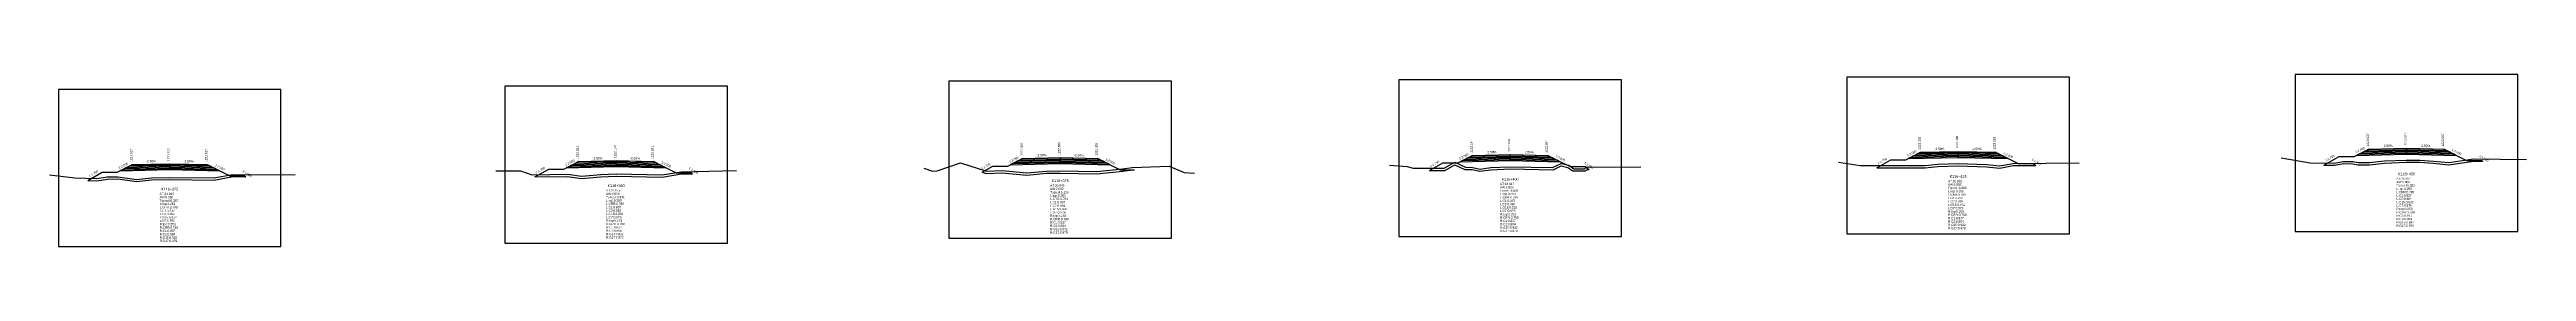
# Model space of a CAD drawing. Extents: x -7 to 78429, y 1189 to 1262.
# Drawn here: x 72916.8 to 73247.5, y 1210.7 to 1233.7 of the extents above; entities that cross this region are included whole.
import ezdxf
from ezdxf.enums import TextEntityAlignment as Align

# ---------------------------------------------------------------- set-up
doc = ezdxf.new("R2010")
doc.units = 0

msp = doc.modelspace()

# ---------------------------------------------------------------- linework, layer by layer
at = {"layer": 'A4_BORDER', "color": 7}
for points in [[(73156.74, 1212.345), (73186.44, 1212.345), (73186.44, 1233.345), (73156.74, 1233.345), (73156.74, 1212.345)], [(73216.591, 1212.682), (73246.291, 1212.682), (73246.291, 1233.682), (73216.591, 1233.682), (73216.591, 1212.682)], [(72918.02, 1210.652), (72947.72, 1210.652), (72947.72, 1231.652), (72918.02, 1231.652), (72918.02, 1210.652)], [(72977.611, 1211.119), (73007.311, 1211.119), (73007.311, 1232.119), (72977.611, 1232.119), (72977.611, 1211.119)], [(73036.883, 1211.773), (73066.583, 1211.773), (73066.583, 1232.773), (73036.883, 1232.773), (73036.883, 1211.773)], [(73096.941, 1211.982), (73126.641, 1211.982), (73126.641, 1232.982), (73096.941, 1232.982), (73096.941, 1211.982)]]:
    msp.add_lwpolyline(points, dxfattribs=at)
at = {"layer": 'CLEAR_GROUND', "color": 8}
for points in [[(72981.62, 1219.969), (72985.982, 1220.017), (72987.847, 1219.758), (72990.428, 1219.999), (72992.474, 1220.061), (72998.617, 1219.928), (73001.162, 1220.36), (73002.653, 1220.393)], [(73041.32, 1220.623), (73041.869, 1220.447), (73043.961, 1220.531), (73047.27, 1220.218), (73049.905, 1220.454), (73051.743, 1220.488), (73056.634, 1220.382), (73060.092, 1220.753), (73061.376, 1220.92), (73061.649, 1220.93)], [(73101.02, 1220.832), (73103.072, 1220.819), (73104.417, 1221.6), (73105.75, 1220.964), (73106.714, 1220.941), (73107.768, 1220.724), (73109.234, 1220.933), (73111.775, 1221.04), (73117.534, 1220.932), (73118.625, 1221.468), (73119.496, 1221.243), (73120.18, 1220.77), (73121.814, 1220.771), (73122.057, 1220.975), (73122.342, 1220.976)], [(73160.72, 1221.195), (73167.213, 1221.193), (73168.904, 1221.369), (73171.608, 1221.454), (73175.394, 1221.333), (73177.139, 1221.141), (73178.961, 1221.484), (73181.963, 1221.514)], [(73220.42, 1221.532), (73221.817, 1221.527), (73223.031, 1221.751), (73224.263, 1221.73), (73224.945, 1221.578), (73226.517, 1221.577), (73228.514, 1221.81), (73231.413, 1221.923), (73233.192, 1221.932), (73235.005, 1221.794), (73237.11, 1221.576), (73240.439, 1222.07), (73241.632, 1222.06)], [(72921.92, 1219.502), (72923.151, 1219.463), (72924.541, 1219.687), (72925.932, 1219.699), (72928.444, 1219.342), (72930.454, 1219.556), (72932.834, 1219.605), (72938.769, 1219.548), (72941.338, 1220.008), (72943.046, 1220)]]:
    msp.add_lwpolyline(points, dxfattribs=at)
at = {"layer": 'DESIGN_ROAD_TRIMMED', "color": 1}
for points in [[(73160.72, 1221.195), (73162.59, 1222.263), (73164.59, 1222.263), (73166.59, 1223.263), (73166.59, 1223.263), (73166.484, 1223.21), (73166.484, 1223.21), (73166.169, 1223.052), (73166.169, 1223.052), (73165.853, 1222.895), (73165.853, 1222.895), (73165.537, 1222.737), (73165.537, 1222.737), (73165.221, 1222.579), (73165.221, 1222.579), (73164.905, 1222.421), (73171.59, 1222.588), (73171.59, 1222.738), (73171.59, 1222.738), (73171.59, 1222.888), (73171.59, 1222.888), (73171.59, 1223.038), (73171.59, 1223.038), (73171.59, 1223.188), (73171.59, 1223.188), (73171.59, 1223.338), (73171.59, 1223.338), (73171.59, 1223.388), (73171.59, 1223.388), (73171.59, 1223.388), (73171.59, 1223.388), (73171.59, 1223.388), (73171.59, 1223.338), (73171.59, 1223.338), (73171.59, 1223.188), (73171.59, 1223.188), (73171.59, 1223.038), (73171.59, 1223.038), (73171.59, 1222.888), (73171.59, 1222.888), (73171.59, 1222.738), (73171.59, 1222.738), (73171.59, 1222.588), (73178.274, 1222.421), (73177.958, 1222.579), (73177.958, 1222.579), (73177.642, 1222.737), (73177.642, 1222.737), (73177.326, 1222.895), (73177.326, 1222.895), (73177.011, 1223.052), (73177.011, 1223.052), (73176.695, 1223.21), (73176.695, 1223.21), (73176.59, 1223.263), (73176.59, 1223.263), (73179.59, 1221.763), (73181.59, 1221.763), (73181.963, 1221.514)], [(73220.42, 1221.532), (73222.441, 1222.687), (73224.441, 1222.687), (73226.441, 1223.687), (73226.441, 1223.687), (73226.336, 1223.634), (73226.336, 1223.634), (73226.02, 1223.476), (73226.02, 1223.476), (73225.704, 1223.319), (73225.704, 1223.319), (73225.388, 1223.161), (73225.388, 1223.161), (73225.073, 1223.003), (73225.073, 1223.003), (73224.757, 1222.845), (73231.441, 1223.012), (73231.441, 1223.162), (73231.441, 1223.162), (73231.441, 1223.312), (73231.441, 1223.312), (73231.441, 1223.462), (73231.441, 1223.462), (73231.441, 1223.612), (73231.441, 1223.612), (73231.441, 1223.762), (73231.441, 1223.762), (73231.441, 1223.812), (73231.441, 1223.812), (73231.441, 1223.812), (73231.441, 1223.812), (73231.441, 1223.812), (73231.441, 1223.762), (73231.441, 1223.762), (73231.441, 1223.612), (73231.441, 1223.612), (73231.441, 1223.462), (73231.441, 1223.462), (73231.441, 1223.312), (73231.441, 1223.312), (73231.441, 1223.162), (73231.441, 1223.162), (73231.441, 1223.012), (73238.125, 1222.845), (73237.81, 1223.003), (73237.81, 1223.003), (73237.494, 1223.161), (73237.494, 1223.161), (73237.178, 1223.319), (73237.178, 1223.319), (73236.862, 1223.476), (73236.862, 1223.476), (73236.546, 1223.634), (73236.546, 1223.634), (73236.441, 1223.687), (73236.441, 1223.687), (73239.441, 1222.187), (73241.441, 1222.187), (73241.632, 1222.06)], [(72921.92, 1219.502), (72923.87, 1220.617), (72925.87, 1220.617), (72927.87, 1221.617), (72927.87, 1221.617), (72927.765, 1221.564), (72927.765, 1221.564), (72927.449, 1221.406), (72927.449, 1221.406), (72927.134, 1221.249), (72927.134, 1221.249), (72926.818, 1221.091), (72926.818, 1221.091), (72926.502, 1220.933), (72926.502, 1220.933), (72926.186, 1220.775), (72932.87, 1220.942), (72932.87, 1221.092), (72932.87, 1221.092), (72932.87, 1221.242), (72932.87, 1221.242), (72932.87, 1221.392), (72932.87, 1221.392), (72932.87, 1221.542), (72932.87, 1221.542), (72932.87, 1221.692), (72932.87, 1221.692), (72932.87, 1221.742), (72932.87, 1221.742), (72932.87, 1221.742), (72932.87, 1221.742), (72932.87, 1221.742), (72932.87, 1221.692), (72932.87, 1221.692), (72932.87, 1221.542), (72932.87, 1221.542), (72932.87, 1221.392), (72932.87, 1221.392), (72932.87, 1221.242), (72932.87, 1221.242), (72932.87, 1221.092), (72932.87, 1221.092), (72932.87, 1220.942), (72939.555, 1220.775), (72939.239, 1220.933), (72939.239, 1220.933), (72938.923, 1221.091), (72938.923, 1221.091), (72938.607, 1221.249), (72938.607, 1221.249), (72938.292, 1221.406), (72938.292, 1221.406), (72937.976, 1221.564), (72937.976, 1221.564), (72937.87, 1221.617), (72937.87, 1221.617), (72940.87, 1220.117), (72942.87, 1220.117), (72943.046, 1220)], [(72981.62, 1219.969), (72983.461, 1221.021), (72985.461, 1221.021), (72987.461, 1222.021), (72987.461, 1222.021), (72987.355, 1221.968), (72987.355, 1221.968), (72987.039, 1221.81), (72987.039, 1221.81), (72986.724, 1221.653), (72986.724, 1221.653), (72986.408, 1221.495), (72986.408, 1221.495), (72986.092, 1221.337), (72986.092, 1221.337), (72985.776, 1221.179), (72992.461, 1221.346), (72992.461, 1221.496), (72992.461, 1221.496), (72992.461, 1221.646), (72992.461, 1221.646), (72992.461, 1221.796), (72992.461, 1221.796), (72992.461, 1221.946), (72992.461, 1221.946), (72992.461, 1222.096), (72992.461, 1222.096), (72992.461, 1222.146), (72992.461, 1222.146), (72992.461, 1222.146), (72992.461, 1222.146), (72992.461, 1222.146), (72992.461, 1222.096), (72992.461, 1222.096), (72992.461, 1221.946), (72992.461, 1221.946), (72992.461, 1221.796), (72992.461, 1221.796), (72992.461, 1221.646), (72992.461, 1221.646), (72992.461, 1221.496), (72992.461, 1221.496), (72992.461, 1221.346), (72999.145, 1221.179), (72998.829, 1221.337), (72998.829, 1221.337), (72998.513, 1221.495), (72998.513, 1221.495), (72998.197, 1221.653), (72998.197, 1221.653), (72997.882, 1221.81), (72997.882, 1221.81), (72997.566, 1221.968), (72997.566, 1221.968), (72997.461, 1222.021), (72997.461, 1222.021), (73000.461, 1220.521), (73002.461, 1220.521), (73002.653, 1220.393)], [(73041.32, 1220.623), (73042.733, 1221.43), (73044.733, 1221.43), (73046.733, 1222.43), (73046.733, 1222.43), (73046.627, 1222.377), (73046.627, 1222.377), (73046.312, 1222.219), (73046.312, 1222.219), (73045.996, 1222.062), (73045.996, 1222.062), (73045.68, 1221.904), (73045.68, 1221.904), (73045.364, 1221.746), (73045.364, 1221.746), (73045.048, 1221.588), (73051.733, 1221.755), (73051.733, 1221.905), (73051.733, 1221.905), (73051.733, 1222.055), (73051.733, 1222.055), (73051.733, 1222.205), (73051.733, 1222.205), (73051.733, 1222.355), (73051.733, 1222.355), (73051.733, 1222.505), (73051.733, 1222.505), (73051.733, 1222.555), (73051.733, 1222.555), (73051.733, 1222.555), (73051.733, 1222.555), (73051.733, 1222.555), (73051.733, 1222.505), (73051.733, 1222.505), (73051.733, 1222.355), (73051.733, 1222.355), (73051.733, 1222.205), (73051.733, 1222.205), (73051.733, 1222.055), (73051.733, 1222.055), (73051.733, 1221.905), (73051.733, 1221.905), (73051.733, 1221.755), (73058.417, 1221.588), (73058.101, 1221.746), (73058.101, 1221.746), (73057.785, 1221.904), (73057.785, 1221.904), (73057.469, 1222.062), (73057.469, 1222.062), (73057.154, 1222.219), (73057.154, 1222.219), (73056.838, 1222.377), (73056.838, 1222.377), (73056.733, 1222.43), (73056.733, 1222.43), (73059.733, 1220.93), (73061.649, 1220.93)], [(73101.02, 1220.832), (73102.791, 1221.844), (73104.791, 1221.844), (73106.791, 1222.844), (73106.791, 1222.844), (73106.685, 1222.791), (73106.685, 1222.791), (73106.37, 1222.633), (73106.37, 1222.633), (73106.054, 1222.476), (73106.054, 1222.476), (73105.738, 1222.318), (73105.738, 1222.318), (73105.422, 1222.16), (73105.422, 1222.16), (73105.106, 1222.002), (73111.791, 1222.169), (73111.791, 1222.319), (73111.791, 1222.319), (73111.791, 1222.469), (73111.791, 1222.469), (73111.791, 1222.619), (73111.791, 1222.619), (73111.791, 1222.769), (73111.791, 1222.769), (73111.791, 1222.919), (73111.791, 1222.919), (73111.791, 1222.969), (73111.791, 1222.969), (73111.791, 1222.969), (73111.791, 1222.969), (73111.791, 1222.969), (73111.791, 1222.919), (73111.791, 1222.919), (73111.791, 1222.769), (73111.791, 1222.769), (73111.791, 1222.619), (73111.791, 1222.619), (73111.791, 1222.469), (73111.791, 1222.469), (73111.791, 1222.319), (73111.791, 1222.319), (73111.791, 1222.169), (73118.475, 1222.002), (73118.159, 1222.16), (73118.159, 1222.16), (73117.843, 1222.318), (73117.843, 1222.318), (73117.527, 1222.476), (73117.527, 1222.476), (73117.212, 1222.633), (73117.212, 1222.633), (73116.896, 1222.791), (73116.896, 1222.791), (73116.791, 1222.844), (73116.791, 1222.844), (73119.791, 1221.344), (73121.791, 1221.344), (73122.342, 1220.976)]]:
    msp.add_lwpolyline(points, dxfattribs=at)
at = {"layer": 'FINISHED_ROAD', "color": 2}
for points in [[(73162.59, 1222.263), (73164.59, 1222.263), (73166.59, 1223.263), (73166.59, 1223.263), (73171.59, 1223.388), (73176.59, 1223.263), (73176.59, 1223.263), (73179.59, 1221.763), (73181.59, 1221.763)], [(73222.441, 1222.687), (73224.441, 1222.687), (73226.441, 1223.687), (73226.441, 1223.687), (73231.441, 1223.812), (73236.441, 1223.687), (73236.441, 1223.687), (73239.441, 1222.187), (73241.441, 1222.187)], [(72923.87, 1220.617), (72925.87, 1220.617), (72927.87, 1221.617), (72927.87, 1221.617), (72932.87, 1221.742), (72937.87, 1221.617), (72937.87, 1221.617), (72940.87, 1220.117), (72942.87, 1220.117)], [(72983.461, 1221.021), (72985.461, 1221.021), (72987.461, 1222.021), (72987.461, 1222.021), (72992.461, 1222.146), (72997.461, 1222.021), (72997.461, 1222.021), (73000.461, 1220.521), (73002.461, 1220.521)], [(73042.733, 1221.43), (73044.733, 1221.43), (73046.733, 1222.43), (73046.733, 1222.43), (73051.733, 1222.555), (73056.733, 1222.43), (73056.733, 1222.43), (73059.733, 1220.93)], [(73102.791, 1221.844), (73104.791, 1221.844), (73106.791, 1222.844), (73106.791, 1222.844), (73111.791, 1222.969), (73116.791, 1222.844), (73116.791, 1222.844), (73119.791, 1221.344), (73121.791, 1221.344)]]:
    msp.add_lwpolyline(points, dxfattribs=at)
at = {"layer": 'LAYER_0', "color": 4}
for points in [[(73166.59, 1223.263), (73166.484, 1223.21), (73171.59, 1223.338), (73171.59, 1223.388)], [(73226.441, 1223.687), (73226.336, 1223.634), (73231.441, 1223.762), (73231.441, 1223.812)], [(72927.87, 1221.617), (72927.765, 1221.564), (72932.87, 1221.692), (72932.87, 1221.742)], [(72987.461, 1222.021), (72987.355, 1221.968), (72992.461, 1222.096), (72992.461, 1222.146)], [(73046.733, 1222.43), (73046.627, 1222.377), (73051.733, 1222.505), (73051.733, 1222.555)], [(73106.791, 1222.844), (73106.685, 1222.791), (73111.791, 1222.919), (73111.791, 1222.969)]]:
    msp.add_lwpolyline(points, dxfattribs=at)
at = {"layer": 'LAYER_1', "color": 4}
for points in [[(73226.336, 1223.634), (73226.02, 1223.476), (73231.441, 1223.612), (73231.441, 1223.762)], [(72927.765, 1221.564), (72927.449, 1221.406), (72932.87, 1221.542), (72932.87, 1221.692)], [(72987.355, 1221.968), (72987.039, 1221.81), (72992.461, 1221.946), (72992.461, 1222.096)], [(73046.627, 1222.377), (73046.312, 1222.219), (73051.733, 1222.355), (73051.733, 1222.505)], [(73106.685, 1222.791), (73106.37, 1222.633), (73111.791, 1222.769), (73111.791, 1222.919)], [(73166.484, 1223.21), (73166.169, 1223.052), (73171.59, 1223.188), (73171.59, 1223.338)]]:
    msp.add_lwpolyline(points, dxfattribs=at)
at = {"layer": 'LAYER_10', "color": 6}
for points in [[(72938.923, 1221.091), (72939.239, 1220.933), (72932.87, 1221.092), (72932.87, 1221.242)], [(72998.513, 1221.495), (72998.829, 1221.337), (72992.461, 1221.496), (72992.461, 1221.646)], [(73057.785, 1221.904), (73058.101, 1221.746), (73051.733, 1221.905), (73051.733, 1222.055)], [(73117.843, 1222.318), (73118.159, 1222.16), (73111.791, 1222.319), (73111.791, 1222.469)], [(73177.642, 1222.737), (73177.958, 1222.579), (73171.59, 1222.738), (73171.59, 1222.888)], [(73237.494, 1223.161), (73237.81, 1223.003), (73231.441, 1223.162), (73231.441, 1223.312)]]:
    msp.add_lwpolyline(points, dxfattribs=at)
at = {"layer": 'LAYER_11', "color": 6}
for points in [[(72939.239, 1220.933), (72939.555, 1220.775), (72932.87, 1220.942), (72932.87, 1221.092)], [(72998.829, 1221.337), (72999.145, 1221.179), (72992.461, 1221.346), (72992.461, 1221.496)], [(73058.101, 1221.746), (73058.417, 1221.588), (73051.733, 1221.755), (73051.733, 1221.905)], [(73118.159, 1222.16), (73118.475, 1222.002), (73111.791, 1222.169), (73111.791, 1222.319)], [(73177.958, 1222.579), (73178.274, 1222.421), (73171.59, 1222.588), (73171.59, 1222.738)], [(73237.81, 1223.003), (73238.125, 1222.845), (73231.441, 1223.012), (73231.441, 1223.162)]]:
    msp.add_lwpolyline(points, dxfattribs=at)
at = {"layer": 'LAYER_2', "color": 4}
for points in [[(73226.02, 1223.476), (73225.704, 1223.319), (73231.441, 1223.462), (73231.441, 1223.612)], [(72927.449, 1221.406), (72927.134, 1221.249), (72932.87, 1221.392), (72932.87, 1221.542)], [(72987.039, 1221.81), (72986.724, 1221.653), (72992.461, 1221.796), (72992.461, 1221.946)], [(73046.312, 1222.219), (73045.996, 1222.062), (73051.733, 1222.205), (73051.733, 1222.355)], [(73106.37, 1222.633), (73106.054, 1222.476), (73111.791, 1222.619), (73111.791, 1222.769)], [(73166.169, 1223.052), (73165.853, 1222.895), (73171.59, 1223.038), (73171.59, 1223.188)]]:
    msp.add_lwpolyline(points, dxfattribs=at)
at = {"layer": 'LAYER_3', "color": 4}
for points in [[(73225.704, 1223.319), (73225.388, 1223.161), (73231.441, 1223.312), (73231.441, 1223.462)], [(72927.134, 1221.249), (72926.818, 1221.091), (72932.87, 1221.242), (72932.87, 1221.392)], [(72986.724, 1221.653), (72986.408, 1221.495), (72992.461, 1221.646), (72992.461, 1221.796)], [(73045.996, 1222.062), (73045.68, 1221.904), (73051.733, 1222.055), (73051.733, 1222.205)], [(73106.054, 1222.476), (73105.738, 1222.318), (73111.791, 1222.469), (73111.791, 1222.619)], [(73165.853, 1222.895), (73165.537, 1222.737), (73171.59, 1222.888), (73171.59, 1223.038)]]:
    msp.add_lwpolyline(points, dxfattribs=at)
at = {"layer": 'LAYER_4', "color": 4}
for points in [[(72926.818, 1221.091), (72926.502, 1220.933), (72932.87, 1221.092), (72932.87, 1221.242)], [(72986.408, 1221.495), (72986.092, 1221.337), (72992.461, 1221.496), (72992.461, 1221.646)], [(73045.68, 1221.904), (73045.364, 1221.746), (73051.733, 1221.905), (73051.733, 1222.055)], [(73105.738, 1222.318), (73105.422, 1222.16), (73111.791, 1222.319), (73111.791, 1222.469)], [(73165.537, 1222.737), (73165.221, 1222.579), (73171.59, 1222.738), (73171.59, 1222.888)], [(73225.388, 1223.161), (73225.073, 1223.003), (73231.441, 1223.162), (73231.441, 1223.312)]]:
    msp.add_lwpolyline(points, dxfattribs=at)
at = {"layer": 'LAYER_5', "color": 4}
for points in [[(72926.502, 1220.933), (72926.186, 1220.775), (72932.87, 1220.942), (72932.87, 1221.092)], [(72986.092, 1221.337), (72985.776, 1221.179), (72992.461, 1221.346), (72992.461, 1221.496)], [(73045.364, 1221.746), (73045.048, 1221.588), (73051.733, 1221.755), (73051.733, 1221.905)], [(73105.422, 1222.16), (73105.106, 1222.002), (73111.791, 1222.169), (73111.791, 1222.319)], [(73165.221, 1222.579), (73164.905, 1222.421), (73171.59, 1222.588), (73171.59, 1222.738)], [(73225.073, 1223.003), (73224.757, 1222.845), (73231.441, 1223.012), (73231.441, 1223.162)]]:
    msp.add_lwpolyline(points, dxfattribs=at)
at = {"layer": 'LAYER_6', "color": 6}
for points in [[(73176.59, 1223.263), (73176.695, 1223.21), (73171.59, 1223.338), (73171.59, 1223.388)], [(73236.441, 1223.687), (73236.546, 1223.634), (73231.441, 1223.762), (73231.441, 1223.812)], [(72937.87, 1221.617), (72937.976, 1221.564), (72932.87, 1221.692), (72932.87, 1221.742)], [(72997.461, 1222.021), (72997.566, 1221.968), (72992.461, 1222.096), (72992.461, 1222.146)], [(73056.733, 1222.43), (73056.838, 1222.377), (73051.733, 1222.505), (73051.733, 1222.555)], [(73116.791, 1222.844), (73116.896, 1222.791), (73111.791, 1222.919), (73111.791, 1222.969)]]:
    msp.add_lwpolyline(points, dxfattribs=at)
at = {"layer": 'LAYER_7', "color": 6}
for points in [[(73236.546, 1223.634), (73236.862, 1223.476), (73231.441, 1223.612), (73231.441, 1223.762)], [(72937.976, 1221.564), (72938.292, 1221.406), (72932.87, 1221.542), (72932.87, 1221.692)], [(72997.566, 1221.968), (72997.882, 1221.81), (72992.461, 1221.946), (72992.461, 1222.096)], [(73056.838, 1222.377), (73057.154, 1222.219), (73051.733, 1222.355), (73051.733, 1222.505)], [(73116.896, 1222.791), (73117.212, 1222.633), (73111.791, 1222.769), (73111.791, 1222.919)], [(73176.695, 1223.21), (73177.011, 1223.052), (73171.59, 1223.188), (73171.59, 1223.338)]]:
    msp.add_lwpolyline(points, dxfattribs=at)
at = {"layer": 'LAYER_8', "color": 6}
for points in [[(73236.862, 1223.476), (73237.178, 1223.319), (73231.441, 1223.462), (73231.441, 1223.612)], [(72938.292, 1221.406), (72938.607, 1221.249), (72932.87, 1221.392), (72932.87, 1221.542)], [(72997.882, 1221.81), (72998.197, 1221.653), (72992.461, 1221.796), (72992.461, 1221.946)], [(73057.154, 1222.219), (73057.469, 1222.062), (73051.733, 1222.205), (73051.733, 1222.355)], [(73117.212, 1222.633), (73117.527, 1222.476), (73111.791, 1222.619), (73111.791, 1222.769)], [(73177.011, 1223.052), (73177.326, 1222.895), (73171.59, 1223.038), (73171.59, 1223.188)]]:
    msp.add_lwpolyline(points, dxfattribs=at)
at = {"layer": 'LAYER_9', "color": 6}
for points in [[(73237.178, 1223.319), (73237.494, 1223.161), (73231.441, 1223.312), (73231.441, 1223.462)], [(72938.607, 1221.249), (72938.923, 1221.091), (72932.87, 1221.242), (72932.87, 1221.392)], [(72998.197, 1221.653), (72998.513, 1221.495), (72992.461, 1221.646), (72992.461, 1221.796)], [(73057.469, 1222.062), (73057.785, 1221.904), (73051.733, 1222.055), (73051.733, 1222.205)], [(73117.527, 1222.476), (73117.843, 1222.318), (73111.791, 1222.469), (73111.791, 1222.619)], [(73177.326, 1222.895), (73177.642, 1222.737), (73171.59, 1222.888), (73171.59, 1223.038)]]:
    msp.add_lwpolyline(points, dxfattribs=at)
at = {"layer": 'NATURAL_GROUND', "color": 3}
for points in [[(72916.824, 1220.247), (72920.184, 1219.858), (72923.131, 1219.764), (72924.515, 1219.987), (72925.951, 1219.999), (72928.449, 1219.645), (72930.435, 1219.856), (72932.832, 1219.906), (72938.743, 1219.849), (72941.312, 1220.309), (72949.619, 1220.268)], [(72976.378, 1220.771), (72979.671, 1220.775), (72981.218, 1220.265), (72986.002, 1220.318), (72987.854, 1220.06), (72990.41, 1220.298), (72992.473, 1220.361), (72998.595, 1220.228), (73001.134, 1220.66), (73008.545, 1220.821)], [(73033.521, 1221.12), (73034.672, 1220.756), (73035.326, 1220.768), (73038.417, 1221.869), (73041.91, 1220.749), (73043.97, 1220.832), (73047.271, 1220.519), (73049.889, 1220.754), (73051.744, 1220.788), (73056.622, 1220.683), (73060.057, 1221.051), (73061.352, 1221.22), (73066.257, 1221.391), (73068.286, 1220.538), (73069.638, 1220.457)], [(73095.708, 1221.537), (73098.042, 1221.363), (73098.868, 1221.146), (73102.992, 1221.12), (73104.404, 1221.939), (73105.822, 1221.263), (73106.749, 1221.241), (73107.778, 1221.028), (73109.207, 1221.233), (73111.772, 1221.341), (73117.467, 1221.233), (73118.593, 1221.787), (73119.623, 1221.52), (73120.274, 1221.07), (73121.705, 1221.071), (73121.948, 1221.274), (73129.246, 1221.311)], [(73155.618, 1221.954), (73158.501, 1221.495), (73167.198, 1221.493), (73168.884, 1221.668), (73171.608, 1221.755), (73175.416, 1221.633), (73177.128, 1221.445), (73178.932, 1221.784), (73187.738, 1221.872)], [(73214.709, 1222.533), (73218.573, 1221.839), (73221.79, 1221.827), (73223.006, 1222.051), (73224.298, 1222.029), (73224.978, 1221.878), (73226.5, 1221.877), (73228.491, 1222.11), (73231.406, 1222.223), (73233.203, 1222.232), (73235.032, 1222.092), (73237.103, 1221.879), (73240.418, 1222.37), (73247.456, 1222.31)]]:
    msp.add_lwpolyline(points, dxfattribs=at)
at = {"layer": 'STRUCTURE_LEFT', "color": 4}
for points in [[(73166.59, 1223.263), (73166.484, 1223.21), (73166.484, 1223.21), (73166.169, 1223.052), (73166.169, 1223.052), (73165.853, 1222.895), (73165.853, 1222.895), (73165.537, 1222.737), (73165.537, 1222.737), (73165.221, 1222.579), (73165.221, 1222.579), (73164.905, 1222.421), (73171.59, 1222.588), (73171.59, 1222.738), (73171.59, 1222.738), (73171.59, 1222.888), (73171.59, 1222.888), (73171.59, 1223.038), (73171.59, 1223.038), (73171.59, 1223.188), (73171.59, 1223.188), (73171.59, 1223.338), (73171.59, 1223.338), (73171.59, 1223.388), (73171.59, 1223.388)], [(73226.441, 1223.687), (73226.336, 1223.634), (73226.336, 1223.634), (73226.02, 1223.476), (73226.02, 1223.476), (73225.704, 1223.319), (73225.704, 1223.319), (73225.388, 1223.161), (73225.388, 1223.161), (73225.073, 1223.003), (73225.073, 1223.003), (73224.757, 1222.845), (73231.441, 1223.012), (73231.441, 1223.162), (73231.441, 1223.162), (73231.441, 1223.312), (73231.441, 1223.312), (73231.441, 1223.462), (73231.441, 1223.462), (73231.441, 1223.612), (73231.441, 1223.612), (73231.441, 1223.762), (73231.441, 1223.762), (73231.441, 1223.812), (73231.441, 1223.812)], [(72927.87, 1221.617), (72927.765, 1221.564), (72927.765, 1221.564), (72927.449, 1221.406), (72927.449, 1221.406), (72927.134, 1221.249), (72927.134, 1221.249), (72926.818, 1221.091), (72926.818, 1221.091), (72926.502, 1220.933), (72926.502, 1220.933), (72926.186, 1220.775), (72932.87, 1220.942), (72932.87, 1221.092), (72932.87, 1221.092), (72932.87, 1221.242), (72932.87, 1221.242), (72932.87, 1221.392), (72932.87, 1221.392), (72932.87, 1221.542), (72932.87, 1221.542), (72932.87, 1221.692), (72932.87, 1221.692), (72932.87, 1221.742), (72932.87, 1221.742)], [(72987.461, 1222.021), (72987.355, 1221.968), (72987.355, 1221.968), (72987.039, 1221.81), (72987.039, 1221.81), (72986.724, 1221.653), (72986.724, 1221.653), (72986.408, 1221.495), (72986.408, 1221.495), (72986.092, 1221.337), (72986.092, 1221.337), (72985.776, 1221.179), (72992.461, 1221.346), (72992.461, 1221.496), (72992.461, 1221.496), (72992.461, 1221.646), (72992.461, 1221.646), (72992.461, 1221.796), (72992.461, 1221.796), (72992.461, 1221.946), (72992.461, 1221.946), (72992.461, 1222.096), (72992.461, 1222.096), (72992.461, 1222.146), (72992.461, 1222.146)], [(73046.733, 1222.43), (73046.627, 1222.377), (73046.627, 1222.377), (73046.312, 1222.219), (73046.312, 1222.219), (73045.996, 1222.062), (73045.996, 1222.062), (73045.68, 1221.904), (73045.68, 1221.904), (73045.364, 1221.746), (73045.364, 1221.746), (73045.048, 1221.588), (73051.733, 1221.755), (73051.733, 1221.905), (73051.733, 1221.905), (73051.733, 1222.055), (73051.733, 1222.055), (73051.733, 1222.205), (73051.733, 1222.205), (73051.733, 1222.355), (73051.733, 1222.355), (73051.733, 1222.505), (73051.733, 1222.505), (73051.733, 1222.555), (73051.733, 1222.555)], [(73106.791, 1222.844), (73106.685, 1222.791), (73106.685, 1222.791), (73106.37, 1222.633), (73106.37, 1222.633), (73106.054, 1222.476), (73106.054, 1222.476), (73105.738, 1222.318), (73105.738, 1222.318), (73105.422, 1222.16), (73105.422, 1222.16), (73105.106, 1222.002), (73111.791, 1222.169), (73111.791, 1222.319), (73111.791, 1222.319), (73111.791, 1222.469), (73111.791, 1222.469), (73111.791, 1222.619), (73111.791, 1222.619), (73111.791, 1222.769), (73111.791, 1222.769), (73111.791, 1222.919), (73111.791, 1222.919), (73111.791, 1222.969), (73111.791, 1222.969)]]:
    msp.add_lwpolyline(points, dxfattribs=at)
at = {"layer": 'STRUCTURE_RIGHT', "color": 6}
for points in [[(73171.59, 1223.388), (73171.59, 1223.388), (73171.59, 1223.338), (73171.59, 1223.338), (73171.59, 1223.188), (73171.59, 1223.188), (73171.59, 1223.038), (73171.59, 1223.038), (73171.59, 1222.888), (73171.59, 1222.888), (73171.59, 1222.738), (73171.59, 1222.738), (73171.59, 1222.588), (73178.274, 1222.421), (73177.958, 1222.579), (73177.958, 1222.579), (73177.642, 1222.737), (73177.642, 1222.737), (73177.326, 1222.895), (73177.326, 1222.895), (73177.011, 1223.052), (73177.011, 1223.052), (73176.695, 1223.21), (73176.695, 1223.21), (73176.59, 1223.263)], [(73231.441, 1223.812), (73231.441, 1223.812), (73231.441, 1223.762), (73231.441, 1223.762), (73231.441, 1223.612), (73231.441, 1223.612), (73231.441, 1223.462), (73231.441, 1223.462), (73231.441, 1223.312), (73231.441, 1223.312), (73231.441, 1223.162), (73231.441, 1223.162), (73231.441, 1223.012), (73238.125, 1222.845), (73237.81, 1223.003), (73237.81, 1223.003), (73237.494, 1223.161), (73237.494, 1223.161), (73237.178, 1223.319), (73237.178, 1223.319), (73236.862, 1223.476), (73236.862, 1223.476), (73236.546, 1223.634), (73236.546, 1223.634), (73236.441, 1223.687)], [(72932.87, 1221.742), (72932.87, 1221.742), (72932.87, 1221.692), (72932.87, 1221.692), (72932.87, 1221.542), (72932.87, 1221.542), (72932.87, 1221.392), (72932.87, 1221.392), (72932.87, 1221.242), (72932.87, 1221.242), (72932.87, 1221.092), (72932.87, 1221.092), (72932.87, 1220.942), (72939.555, 1220.775), (72939.239, 1220.933), (72939.239, 1220.933), (72938.923, 1221.091), (72938.923, 1221.091), (72938.607, 1221.249), (72938.607, 1221.249), (72938.292, 1221.406), (72938.292, 1221.406), (72937.976, 1221.564), (72937.976, 1221.564), (72937.87, 1221.617)], [(72992.461, 1222.146), (72992.461, 1222.146), (72992.461, 1222.096), (72992.461, 1222.096), (72992.461, 1221.946), (72992.461, 1221.946), (72992.461, 1221.796), (72992.461, 1221.796), (72992.461, 1221.646), (72992.461, 1221.646), (72992.461, 1221.496), (72992.461, 1221.496), (72992.461, 1221.346), (72999.145, 1221.179), (72998.829, 1221.337), (72998.829, 1221.337), (72998.513, 1221.495), (72998.513, 1221.495), (72998.197, 1221.653), (72998.197, 1221.653), (72997.882, 1221.81), (72997.882, 1221.81), (72997.566, 1221.968), (72997.566, 1221.968), (72997.461, 1222.021)], [(73051.733, 1222.555), (73051.733, 1222.555), (73051.733, 1222.505), (73051.733, 1222.505), (73051.733, 1222.355), (73051.733, 1222.355), (73051.733, 1222.205), (73051.733, 1222.205), (73051.733, 1222.055), (73051.733, 1222.055), (73051.733, 1221.905), (73051.733, 1221.905), (73051.733, 1221.755), (73058.417, 1221.588), (73058.101, 1221.746), (73058.101, 1221.746), (73057.785, 1221.904), (73057.785, 1221.904), (73057.469, 1222.062), (73057.469, 1222.062), (73057.154, 1222.219), (73057.154, 1222.219), (73056.838, 1222.377), (73056.838, 1222.377), (73056.733, 1222.43)], [(73111.791, 1222.969), (73111.791, 1222.969), (73111.791, 1222.919), (73111.791, 1222.919), (73111.791, 1222.769), (73111.791, 1222.769), (73111.791, 1222.619), (73111.791, 1222.619), (73111.791, 1222.469), (73111.791, 1222.469), (73111.791, 1222.319), (73111.791, 1222.319), (73111.791, 1222.169), (73118.475, 1222.002), (73118.159, 1222.16), (73118.159, 1222.16), (73117.843, 1222.318), (73117.843, 1222.318), (73117.527, 1222.476), (73117.527, 1222.476), (73117.212, 1222.633), (73117.212, 1222.633), (73116.896, 1222.791), (73116.896, 1222.791), (73116.791, 1222.844)]]:
    msp.add_lwpolyline(points, dxfattribs=at)

# ---------------------------------------------------------------- texts
at = {"layer": 'INFO_TEXT'}
for s, p in [('AT:21.913', (72931.52, 1217.552)), ('AW:0.000', (72931.52, 1217.102)), ('Topsoil:6.367', (72931.52, 1216.652)), ('AT:22.025', (72991.111, 1218.019)), ('AW:0.000', (72991.111, 1217.569)), ('Topsoil:6.331', (72991.111, 1217.119)), ('L:top:0.253', (72991.111, 1216.669)), ('AT:20.845', (73050.383, 1218.673)), ('AW:0.000', (73050.383, 1218.223)), ('Topsoil:6.125', (73050.383, 1217.773)), ('L:top:0.253', (73050.383, 1217.323)), ('L:CRR:0.789', (73050.383, 1216.873)), ('L:C1:0.837', (73050.383, 1216.423)), ('AT:18.917', (73110.441, 1218.882)), ('AW:0.000', (73110.441, 1218.432)), ('Topsoil:6.631', (73110.441, 1217.982)), ('L:top:0.253', (73110.441, 1217.532)), ('L:CRR:0.789', (73110.441, 1217.082)), ('L:C1:0.837', (73110.441, 1216.632)), ('AT:20.805', (73170.24, 1219.245)), ('AW:0.000', (73170.24, 1218.795)), ('Topsoil:6.389', (73170.24, 1218.345)), ('L:top:0.253', (73170.24, 1217.895)), ('L:CRR:0.789', (73170.24, 1217.445)), ('L:C1:0.837', (73170.24, 1216.995)), ('L:C2:0.884', (73170.24, 1216.545)), ('AT:20.192', (73230.091, 1219.582)), ('AW:0.000', (73230.091, 1219.132)), ('Topsoil:6.395', (73230.091, 1218.682)), ('L:top:0.253', (73230.091, 1218.232)), ('L:CRR:0.789', (73230.091, 1217.782)), ('L:C1:0.837', (73230.091, 1217.332)), ('L:C2:0.884', (73230.091, 1216.882)), ('L:G15:0.932', (73230.091, 1216.432)), ('L:top:0.253', (72931.52, 1216.202)), ('L:CRR:0.789', (72931.52, 1215.752)), ('L:C1:0.837', (72931.52, 1215.302)), ('L:C2:0.884', (72931.52, 1214.852)), ('L:G15:0.932', (72931.52, 1214.402)), ('L:G7:0.979', (72931.52, 1213.952)), ('R:top:0.253', (72931.52, 1213.502)), ('L:CRR:0.789', (72991.111, 1216.219)), ('L:C1:0.837', (72991.111, 1215.769)), ('L:C2:0.884', (72991.111, 1215.319)), ('L:G15:0.932', (72991.111, 1214.869)), ('L:G7:0.979', (72991.111, 1214.419)), ('R:top:0.253', (72991.111, 1213.969)), ('R:CRR:0.789', (72991.111, 1213.519)), ('L:C2:0.884', (73050.383, 1215.973)), ('L:G15:0.932', (73050.383, 1215.523)), ('L:G7:0.979', (73050.383, 1215.073)), ('R:top:0.253', (73050.383, 1214.623)), ('R:CRR:0.789', (73050.383, 1214.173)), ('R:C1:0.837', (73050.383, 1213.723)), ('R:C2:0.884', (73050.383, 1213.273)), ('L:C2:0.884', (73110.441, 1216.182)), ('L:G15:0.932', (73110.441, 1215.732)), ('L:G7:0.979', (73110.441, 1215.282)), ('R:top:0.253', (73110.441, 1214.832)), ('R:CRR:0.789', (73110.441, 1214.382)), ('R:C1:0.837', (73110.441, 1213.932)), ('R:C2:0.884', (73110.441, 1213.482)), ('L:G15:0.932', (73170.24, 1216.095)), ('L:G7:0.979', (73170.24, 1215.645)), ('R:top:0.253', (73170.24, 1215.195)), ('R:CRR:0.789', (73170.24, 1214.745)), ('R:C1:0.837', (73170.24, 1214.295)), ('R:C2:0.884', (73170.24, 1213.845)), ('R:G15:0.932', (73170.24, 1213.395)), ('L:G7:0.979', (73230.091, 1215.982)), ('R:top:0.253', (73230.091, 1215.532)), ('R:CRR:0.789', (73230.091, 1215.082)), ('R:C1:0.837', (73230.091, 1214.632)), ('R:C2:0.884', (73230.091, 1214.182)), ('R:G15:0.932', (73230.091, 1213.732)), ('R:G17:0.979', (73230.091, 1213.282)), ('R:CRR:0.789', (72931.52, 1213.052)), ('R:C1:0.837', (72931.52, 1212.602)), ('R:C2:0.884', (72931.52, 1212.152)), ('R:G15:0.932', (72931.52, 1211.702)), ('R:G17:0.979', (72931.52, 1211.252)), ('R:C1:0.837', (72991.111, 1213.069)), ('R:C2:0.884', (72991.111, 1212.619)), ('R:G15:0.932', (72991.111, 1212.169)), ('R:G17:0.979', (72991.111, 1211.719)), ('R:G15:0.932', (73050.383, 1212.823)), ('R:G17:0.979', (73050.383, 1212.373)), ('R:G15:0.932', (73110.441, 1213.032)), ('R:G17:0.979', (73110.441, 1212.582)), ('R:G17:0.979', (73170.24, 1212.945))]:
    msp.add_text(s, height=0.3, dxfattribs=at).set_placement(p)
at = {"layer": 'LEFT_TEXT_H'}
for s, p in [('1221.617', (72927.87, 1221.977)), ('1222.021', (72987.461, 1222.381)), ('1222.430', (73046.733, 1222.79)), ('1222.844', (73106.791, 1223.204)), ('1223.263', (73166.59, 1223.623)), ('1223.687', (73226.441, 1224.047))]:
    msp.add_text(s, height=0.3, rotation=90, dxfattribs=at).set_placement(p)
at = {"layer": 'POINT_TEXT_H'}
for s, p in [('1221.742', (72932.87, 1222.102)), ('1222.146', (72992.461, 1222.506)), ('1222.555', (73051.733, 1222.915)), ('1222.969', (73111.791, 1223.329)), ('1223.388', (73171.59, 1223.748)), ('1223.812', (73231.441, 1224.172))]:
    msp.add_text(s, height=0.3, rotation=90, dxfattribs=at).set_placement(p)
at = {"layer": 'RIGHT_TEXT_H'}
for s, p in [('1221.617', (72937.87, 1221.977)), ('1222.021', (72997.461, 1222.381)), ('1222.430', (73056.733, 1222.79)), ('1222.844', (73116.791, 1223.204)), ('1223.263', (73176.59, 1223.623)), ('1223.687', (73236.441, 1224.047))]:
    msp.add_text(s, height=0.3, rotation=90, dxfattribs=at).set_placement(p)
at = {"layer": 'SLOPE_left'}
for s, rotation, p in [('1:2.000', 26.565, (73165.509, 1222.924)), ('1:2.000', 26.565, (73225.361, 1223.348)), ('1:1.750', 29.745, (72922.806, 1220.216)), ('1:2.000', 26.565, (72926.79, 1221.278)), ('1:1.750', 29.745, (72982.451, 1220.651)), ('1:2.000', 26.565, (72986.38, 1221.682)), ('1:1.750', 29.745, (73041.937, 1221.183)), ('1:2.000', 26.565, (73045.652, 1222.091)), ('1:1.750', 29.745, (73101.816, 1221.494)), ('1:2.000', 26.565, (73105.71, 1222.505)), ('1:1.750', 29.745, (73161.565, 1221.885)), ('1:1.750', 29.745, (73221.341, 1222.266))]:
    msp.add_text(s, height=0.3, rotation=rotation, dxfattribs=at).set_placement(p, align=Align.BOTTOM_CENTER)
at = {"layer": 'SLOPE_right'}
for s, rotation, p in [('1:2.000', -26.565, (73238.022, 1223.098)), ('1:2.000', -26.565, (72939.451, 1221.028)), ('1:1.500', -33.69, (72943.058, 1220.208)), ('1:2.000', -26.565, (72999.041, 1221.432)), ('1:1.500', -33.69, (73002.657, 1220.607)), ('1:2.000', -26.565, (73058.313, 1221.841)), ('1:2.000', -26.565, (73118.371, 1222.255)), ('1:1.500', -33.69, (73122.166, 1221.31)), ('1:2.000', -26.565, (73178.17, 1222.674)), ('1:1.500', -33.69, (73181.876, 1221.788)), ('1:1.500', -33.69, (73241.636, 1222.273))]:
    msp.add_text(s, height=0.3, rotation=rotation, dxfattribs=at).set_placement(p, align=Align.BOTTOM_CENTER)
at = {"layer": 'SLOPE_TEXT'}
for p in [(73109.291, 1223.147), (73114.291, 1223.147), (73169.09, 1223.565), (73174.09, 1223.565), (73228.941, 1223.989), (73233.941, 1223.989), (72930.37, 1221.919), (72935.37, 1221.919), (72989.961, 1222.323), (72994.961, 1222.323), (73049.233, 1222.733), (73054.233, 1222.733)]:
    msp.add_text('-2.50%', height=0.3, dxfattribs=at).set_placement(p, align=Align.CENTER)
at = {"layer": 'STATION_TITLE'}
for s, p in [('K116+425', (73171.59, 1219.845)), ('K116+450', (73231.441, 1220.182)), ('K116+325', (72932.87, 1218.152)), ('K116+350', (72992.461, 1218.619)), ('K116+375', (73051.733, 1219.273)), ('K116+400', (73111.791, 1219.482))]:
    msp.add_text(s, height=0.36, dxfattribs=at).set_placement(p, align=Align.CENTER)

doc.saveas('drawing.dxf')
